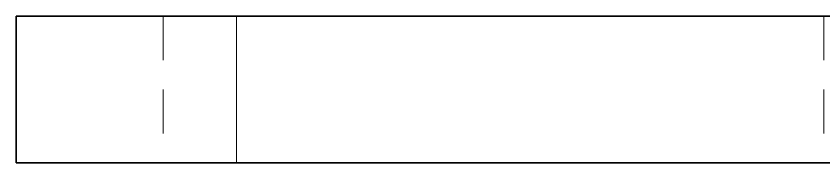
# Model space of a CAD drawing. Extents: x 23 to 417, y 3 to 294.
# Drawn here: x 140.324 to 143.074, y 118.338 to 118.838 of the extents above; entities that cross this region are included whole.
import ezdxf

# ---------------------------------------------------------------- set-up
doc = ezdxf.new("R2010")
doc.units = 0
doc.linetypes.add('DASHED', pattern=[15, 12, -3])
doc.layers.get('0').update_dxf_attribs({"lineweight": 13})

# ---------------------------------------------------------------- blocks, each defined once
blk = doc.blocks.new('BLOCK3494')
at = {"color": 7, "lineweight": 35, "ltscale": 0.0375}
for p, q in [((41.6, -13.4002), (40.1, -13.4002)), ((41.6, -14.4002), (40.1, -14.4002))]:
    blk.add_line(p, q, dxfattribs=at)
at = {"color": 7, "lineweight": 35, "ltscale": 0.025}
blk.add_line((40.1, -14.4002), (40.1, -13.4002), dxfattribs=at)
at = {"color": 7, "linetype": 'DASHED', "lineweight": 13, "ltscale": 0.025}
for p, q in [((41.1, -13.4002), (41.1, -14.4002)), ((41.6, -13.4002), (41.6, -14.4002)), ((45.6, -13.4002), (45.6, -14.4002))]:
    blk.add_line(p, q, dxfattribs=at)
at = {"color": 7, "lineweight": 35, "ltscale": 0.14}
for p, q in [((47.2, -13.4002), (41.6, -13.4002)), ((41.6, -14.4002), (47.2, -14.4002))]:
    blk.add_line(p, q, dxfattribs=at)
at = {"color": 7, "lineweight": 13, "ltscale": 0.025}
blk.add_line((41.6, -13.4002), (41.6, -14.4002), dxfattribs=at)

msp = doc.modelspace()

# ---------------------------------------------------------------- block references
at = {"lineweight": 0, "xscale": 0.5, "yscale": 0.5, "zscale": 0.5}
msp.add_blockref('BLOCK3494', (120.2741, 125.5377), dxfattribs=at)

doc.saveas('drawing.dxf')
